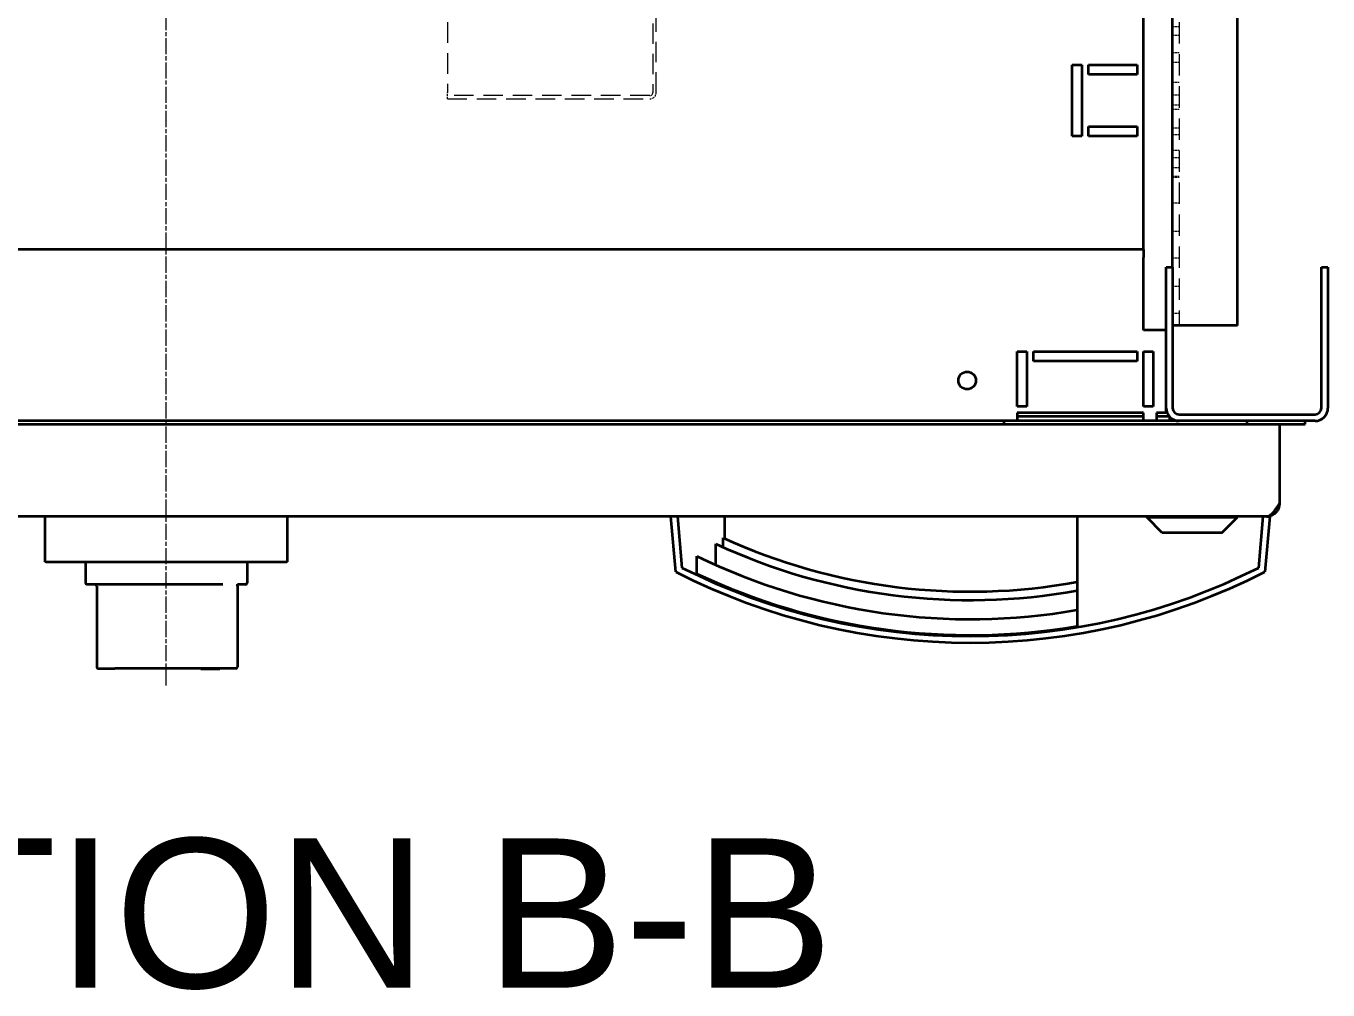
# Model space of a CAD drawing. Header units: millimetres. Extents: x -116965 to 323937, y 291661 to 566926.
# Drawn here: x -25122.5 to -24720.2, y 324920.8 to 325218.5 of the extents above; entities that cross this region are included whole.
import ezdxf

# ---------------------------------------------------------------- set-up
doc = ezdxf.new("R2010")
doc.units = ezdxf.units.MM
doc.linetypes.add('CHAIN', pattern=[0.3543, 0.2362, -0.0295, 0.0591, -0.0295])
doc.linetypes.add('DASHED', pattern=[0.75, 0.5, -0.25])
doc.layers.get('0').update_dxf_attribs({"lineweight": 18})
for name, color, linetype, lineweight in [('Centerline(Schneider)', 7, 'Continuous', 18), ('Hidden Edges(Schneider)', 7, 'DASHED', 18), ('Visible Edges(Schneider)', 7, 'Continuous', 35)]:
    doc.layers.add(name, color=color, linetype=linetype, lineweight=lineweight)
doc.styles.get("Standard").update_dxf_attribs({"font": 'arial.ttf'})

msp = doc.modelspace()

# ---------------------------------------------------------------- linework, layer by layer
at = {"layer": 'Centerline(Schneider)', "linetype": 'CHAIN', "ltscale": 21.168501}
msp.add_line((-25079.193081, 325014.781276), (-25079.193081, 325235.977386), dxfattribs=at)
at = {"layer": 'Hidden Edges(Schneider)', "ltscale": 13.191489}
msp.add_line((-24766.237237, 325467.019279), (-24766.237237, 325126.019279), dxfattribs=at)
at = {"layer": 'Hidden Edges(Schneider)', "ltscale": 12.73372}
msp.add_line((-24992.314573, 325277.019279), (-24992.314573, 325198.019279), dxfattribs=at)
at = {"layer": 'Hidden Edges(Schneider)', "ltscale": 12.49194}
for p, q in [((-24928.814573, 325275.519279), (-24928.814573, 325198.019279)), ((-24927.814573, 325198.019279), (-24927.814573, 325275.519279))]:
    msp.add_line(p, q, dxfattribs=at)
at = {"layer": 'Hidden Edges(Schneider)', "ltscale": 0.76141}
for p, q in [((-24768.237237, 325218.369279), (-24766.237237, 325218.369279)), ((-24768.237237, 325215.669279), (-24766.237237, 325215.669279)), ((-24768.237237, 325210.369279), (-24766.237237, 325210.369279)), ((-24768.237237, 325207.369279), (-24766.237237, 325207.369279)), ((-24768.237237, 325201.169279), (-24766.237237, 325201.169279)), ((-24768.237237, 325197.269279), (-24766.237237, 325197.269279)), ((-24768.237237, 325194.169279), (-24766.237237, 325194.169279)), ((-24768.237237, 325192.869279), (-24766.237237, 325192.869279)), ((-24768.237237, 325187.019279), (-24766.237237, 325187.019279)), ((-24768.237237, 325185.019279), (-24766.237237, 325185.019279)), ((-24768.237237, 325180.169279), (-24766.237237, 325180.169279)), ((-24768.237237, 325177.869279), (-24766.237237, 325177.869279)), ((-24768.237237, 325174.769279), (-24766.237237, 325174.769279)), ((-24768.237237, 325172.169279), (-24766.237237, 325172.169279)), ((-24768.237237, 325171.869279), (-24766.237237, 325171.869279)), ((-24768.237237, 325163.869279), (-24766.237237, 325163.869279)), ((-24768.237237, 325155.169279), (-24766.237237, 325155.169279)), ((-24768.237237, 325146.869279), (-24766.237237, 325146.869279)), ((-24768.237237, 325138.169279), (-24766.237237, 325138.169279)), ((-24768.237237, 325129.869279), (-24766.237237, 325129.869279))]:
    msp.add_line(p, q, dxfattribs=at)
at = {"layer": 'Hidden Edges(Schneider)', "ltscale": 1.196077}
msp.add_line((-24992.314573, 325196.019279), (-24992.314573, 325198.019279), dxfattribs=at)
at = {"layer": 'Hidden Edges(Schneider)', "ltscale": 12.088975}
for p, q in [((-24929.814573, 325197.019279), (-24992.314573, 325197.019279)), ((-24992.314573, 325196.019279), (-24929.814573, 325196.019279))]:
    msp.add_line(p, q, dxfattribs=at)
at = {"layer": 'Hidden Edges(Schneider)', "ltscale": 0.597989}
msp.add_arc((-24929.814573, 325198.019279), 1, 270, 0, dxfattribs=at)
at = {"layer": 'Hidden Edges(Schneider)', "ltscale": 1.196077}
msp.add_arc((-24929.814573, 325198.019279), 2, 270, 0, dxfattribs=at)
at = {"layer": 'Visible Edges(Schneider)'}
for p, q in [((-24748.237237, 325126.019279), (-24748.237237, 325467.019279)), ((-24768.237237, 325144.019279), (-24768.237237, 325449.019279)), ((-24777.237237, 325150.519279), (-24777.237237, 325264.019279)), ((-24799.237237, 325206.519279), (-24796.237237, 325206.519279)), ((-24799.237237, 325184.519279), (-24799.237237, 325206.519279)), ((-24796.237237, 325206.519279), (-24796.237237, 325184.519279)), ((-24794.237237, 325206.519279), (-24779.237237, 325206.519279)), ((-24794.237237, 325203.519279), (-24794.237237, 325206.519279)), ((-24779.237237, 325203.519279), (-24794.237237, 325203.519279)), ((-24779.237237, 325206.519279), (-24779.237237, 325203.519279)), ((-24794.237237, 325187.519279), (-24779.237237, 325187.519279)), ((-24794.237237, 325184.519279), (-24794.237237, 325187.519279)), ((-24779.237237, 325187.519279), (-24779.237237, 325184.519279)), ((-24796.237237, 325184.519279), (-24799.237237, 325184.519279)), ((-24779.237237, 325184.519279), (-24794.237237, 325184.519279)), ((-24777.237237, 325149.519279), (-25361.237237, 325149.519279)), ((-24777.237237, 325149.519279), (-24777.237237, 325150.519279)), ((-24777.237237, 325149.519279), (-24777.237237, 325147.019279)), ((-24777.237237, 325124.519279), (-24777.237237, 325147.019279)), ((-24770.237237, 325144.019279), (-24768.237237, 325144.019279)), ((-24770.237237, 325100.519279), (-24770.237237, 325144.019279)), ((-24768.237237, 325144.019279), (-24768.237237, 325100.519279)), ((-24722.237237, 325144.019279), (-24720.237237, 325144.019279)), ((-24722.237237, 325100.519279), (-24722.237237, 325144.019279)), ((-24720.237237, 325144.019279), (-24720.237237, 325100.519279)), ((-24772.737237, 325124.519279), (-24777.237237, 325124.519279)), ((-24770.237237, 325124.519279), (-24772.737237, 325124.519279)), ((-24764.237237, 325126.019279), (-24768.237237, 325126.019279)), ((-24748.237237, 325126.019279), (-24764.237237, 325126.019279)), ((-24816.237237, 325118.019279), (-24813.237237, 325118.019279)), ((-24816.237237, 325101.019279), (-24816.237237, 325118.019279)), ((-24813.237237, 325118.019279), (-24813.237237, 325101.019279)), ((-24811.237237, 325115.019279), (-24811.237237, 325118.019279)), ((-24811.237237, 325118.019279), (-24779.237237, 325118.019279)), ((-24779.237237, 325115.019279), (-24811.237237, 325115.019279)), ((-24779.237237, 325118.019279), (-24779.237237, 325115.019279)), ((-24777.237237, 325101.019279), (-24777.237237, 325118.019279)), ((-24777.237237, 325118.019279), (-24774.237237, 325118.019279)), ((-24774.237237, 325118.019279), (-24774.237237, 325101.019279)), ((-24813.237237, 325101.019279), (-24816.237237, 325101.019279)), ((-24777.237237, 325099.019279), (-24816.237237, 325099.019279)), ((-24816.237237, 325099.019279), (-24816.237237, 325096.519279)), ((-24774.237237, 325101.019279), (-24777.237237, 325101.019279)), ((-24777.237237, 325096.519279), (-24777.237237, 325099.019279)), ((-24772.737237, 325099.019279), (-24773.237237, 325099.019279)), ((-24773.237237, 325099.019279), (-24773.237237, 325096.519279)), ((-24770.237237, 325099.019279), (-24772.737237, 325099.019279)), ((-24770.237237, 325099.019279), (-24770.237237, 325100.519279)), ((-24766.237237, 325098.519279), (-24724.237237, 325098.519279)), ((-25328.737237, 325095.519279), (-24820.237237, 325095.519279)), ((-24820.237237, 325096.519279), (-25322.237237, 325096.519279)), ((-24820.237237, 325095.519279), (-24820.237237, 325096.519279)), ((-24766.237237, 325096.519279), (-24820.237237, 325096.519279)), ((-24820.237237, 325095.519279), (-24745.237237, 325095.519279)), ((-24816.237237, 325098.019279), (-24777.237237, 325098.019279)), ((-24773.237237, 325098.019279), (-24769.359736, 325098.019279)), ((-24769.237237, 325097.873528), (-24769.237237, 325096.519279)), ((-24724.237237, 325096.519279), (-24766.237237, 325096.519279)), ((-24727.237237, 325096.519279), (-24745.237237, 325096.519279)), ((-24745.237237, 325095.519279), (-24745.237237, 325096.519279)), ((-24745.237237, 325095.519279), (-24727.237237, 325095.519279)), ((-24735.237237, 325095.519279), (-24735.237237, 325071.019279)), ((-24727.237237, 325095.519279), (-24727.237237, 325096.519279)), ((-24739.237237, 325067.019279), (-25401.237237, 325067.019279)), ((-25116.693081, 325067.019279), (-25116.693081, 325053.019279)), ((-25041.693081, 325053.019279), (-25041.693081, 325067.019279)), ((-24921.741522, 325049.923181), (-24923.237237, 325067.019279)), ((-24921.229598, 325067.019279), (-24919.845941, 325051.204011)), ((-24906.741522, 325067.019279), (-24906.741522, 325060.219067)), ((-24797.732952, 325067.019279), (-24797.732952, 325032.789371)), ((-24776.237237, 325066.819279), (-24776.237237, 325067.019279)), ((-24776.237237, 325066.819279), (-24748.237237, 325066.819279)), ((-24771.437237, 325062.019279), (-24776.237237, 325066.819279)), ((-24753.037237, 325062.019279), (-24748.237237, 325066.819279)), ((-24748.237237, 325066.819279), (-24748.237237, 325067.019279)), ((-24741.628534, 325051.204011), (-24740.244877, 325067.019279)), ((-24738.237237, 325067.019279), (-24739.732952, 325049.923181)), ((-24739.237237, 325067.019279), (-24738.237237, 325067.019279)), ((-24909.382315, 325052.067234), (-24909.382315, 325058.559705)), ((-24907.15557, 325057.543962), (-24907.15557, 325060.407224)), ((-24753.037237, 325062.019279), (-24771.437237, 325062.019279)), ((-24915.203174, 325049.319843), (-24915.203174, 325054.786269)), ((-25116.443081, 325053.019279), (-25116.693081, 325053.019279)), ((-25116.443081, 325053.019279), (-25041.943081, 325053.019279)), ((-25104.193081, 325053.019279), (-25104.193081, 325048.019279)), ((-25054.193081, 325053.019279), (-25054.193081, 325048.019279)), ((-25041.693081, 325053.019279), (-25041.943081, 325053.019279)), ((-25104.193081, 325048.019279), (-25104.193081, 325046.519279)), ((-25054.193081, 325048.019279), (-25054.193081, 325046.519279)), ((-25061.698446, 325046.019279), (-25103.693081, 325046.019279)), ((-25100.687447, 325045.519279), (-25100.687447, 325020.519279)), ((-25057.205847, 325045.519279), (-25057.205847, 325020.519279)), ((-25054.693081, 325046.019279), (-25057.111255, 325046.019279)), ((-24906.741522, 325045.560156), (-24906.741522, 325045.187803)), ((-25100.187447, 325020.019279), (-25095.102597, 325020.019279)), ((-25091.4689, 325020.019279), (-25095.102597, 325020.019279)), ((-25060.811077, 325020.019279), (-25091.4689, 325020.019279)), ((-25068.506075, 325019.919277), (-25068.498593, 325019.919277)), ((-25068.506074, 325020.019279), (-25068.506074, 325019.919279)), ((-25068.498593, 325019.919277), (-25067.843992, 325019.919277)), ((-25067.843992, 325019.919277), (-25067.382134, 325019.919277)), ((-25067.382134, 325020.019279), (-25067.382134, 325019.919279)), ((-25067.382134, 325019.919279), (-25066.99777, 325019.919279)), ((-25066.99777, 325020.019279), (-25066.99777, 325019.919279)), ((-25066.99777, 325019.919279), (-25066.826234, 325019.919279)), ((-25066.826235, 325019.919277), (-25065.711708, 325019.919277)), ((-25066.826234, 325020.019279), (-25066.826234, 325019.919279)), ((-25065.711708, 325020.019279), (-25065.711708, 325019.919279)), ((-25065.711708, 325019.919277), (-25065.292713, 325019.919277)), ((-25065.292713, 325019.919277), (-25063.92946, 325019.919277)), ((-25063.92946, 325019.919277), (-25063.766242, 325019.919277)), ((-25063.766242, 325020.019279), (-25063.766242, 325019.919279)), ((-25063.766242, 325019.919277), (-25062.822146, 325019.919277)), ((-25062.822146, 325019.919277), (-25062.592376, 325019.919277)), ((-25062.592376, 325020.019279), (-25062.592376, 325019.919279)), ((-25057.705847, 325020.019279), (-25060.811077, 325020.019279))]:
    msp.add_line(p, q, dxfattribs=at)
at = {"layer": 'Visible Edges(Schneider)', "flags": 128}
for points in [[(-24735.237236, 325071.019279), (-24735.245829, 325070.757198), (-24735.271559, 325070.496396), (-24735.314331, 325070.237715), (-24735.373936, 325069.982507), (-24735.449925, 325069.732326), (-24735.541964, 325069.487951), (-24735.649729, 325069.250156), (-24735.772886, 325069.01971), (-24735.911102, 325068.797388), (-24736.063786, 325068.584278), (-24736.229725, 325068.38207), (-24736.408243, 325068.191418), (-24736.59874, 325068.012902), (-24736.800585, 325067.847098), (-24737.013188, 325067.694583), (-24737.235794, 325067.55601), (-24737.466784, 325067.432429), (-24737.705193, 325067.324303), (-24737.950258, 325067.231973), (-24738.20117, 325067.155788), (-24738.456364, 325067.09624), (-24738.714667, 325067.053562), (-24738.975229, 325067.027869), (-24739.237242, 325067.019279)], [(-24739.237242, 325067.019279), (-24739.070273, 325067.027873), (-24738.903456, 325067.053591), (-24738.736592, 325067.096335), (-24738.569575, 325067.15598), (-24738.402701, 325067.232164), (-24738.235884, 325067.324575), (-24738.068934, 325067.432926), (-24737.902107, 325067.556588), (-24737.735729, 325067.694711), (-24737.569637, 325067.846759), (-24737.403641, 325068.012195), (-24737.237578, 325068.190483), (-24737.071257, 325068.381089), (-24736.904516, 325068.583476), (-24736.737585, 325068.796548), (-24736.570921, 325069.018795), (-24736.404371, 325069.249462), (-24736.237745, 325069.487803), (-24736.070872, 325069.733073), (-24735.903959, 325069.983922), (-24735.737314, 325070.2388), (-24735.570774, 325070.496874), (-24735.404139, 325070.757311), (-24735.237236, 325071.019279)], [(-25100.687446, 325045.519279), (-25100.69586, 325045.673593), (-25100.719745, 325045.815994), (-25100.755045, 325045.93518), (-25100.793385, 325046.019279)], [(-25057.205848, 325045.519279), (-25057.192072, 325045.725556), (-25057.15455, 325045.90445), (-25057.130351, 325045.975511), (-25057.106232, 325046.0293), (-25057.08652, 325046.063094), (-25057.077946, 325046.07449)]]:
    msp.add_lwpolyline(points, dxfattribs=at)
at = {"layer": 'Visible Edges(Schneider)'}
msp.add_circle((-24831.737237, 325109.019279), 2.7, dxfattribs=at)
for centre, radius, start, end in [((-24766.237237, 325100.519279), 4, 180, 270), ((-24766.237237, 325100.519279), 2, 180, 270), ((-24724.237237, 325100.519279), 4, 270, 0), ((-24724.237237, 325100.519279), 2, 270, 0), ((-24830.737237, 325228.019279), 186.819687, 245.1042943, 280.17549848), ((-24830.737237, 325228.019279), 184.210647, 245.49062638, 280.32118558), ((-24830.737237, 325228.019279), 192.728229, 244.00679967, 279.86037669), ((-24830.737237, 325228.019279), 198, 243.25349572, 296.74650428), ((-25103.693081, 325046.519279), 0.5, 180, 270), ((-25054.693081, 325046.519279), 0.5, 270, 0), ((-24830.737237, 325228.019279), 200, 242.93368716, 297.06631284), ((-24830.737237, 325228.019279), 197.656224, 244.70128402, 279.61217285), ((-25100.187447, 325020.519279), 0.5, 180, 270), ((-25057.705847, 325020.519279), 0.5, 270, 0)]:
    msp.add_arc(centre, radius, start, end, dxfattribs=at)

# ---------------------------------------------------------------- texts
at = {"color": 7, "linetype": 'Continuous', "insert": (-25079.06424, 324967.574791), "char_height": 46.15384615, "width": 677.78226914, "attachment_point": 2, "line_spacing_factor": 0.9}
msp.add_mtext('SECTION B-B', dxfattribs=at)

doc.saveas('drawing.dxf')
